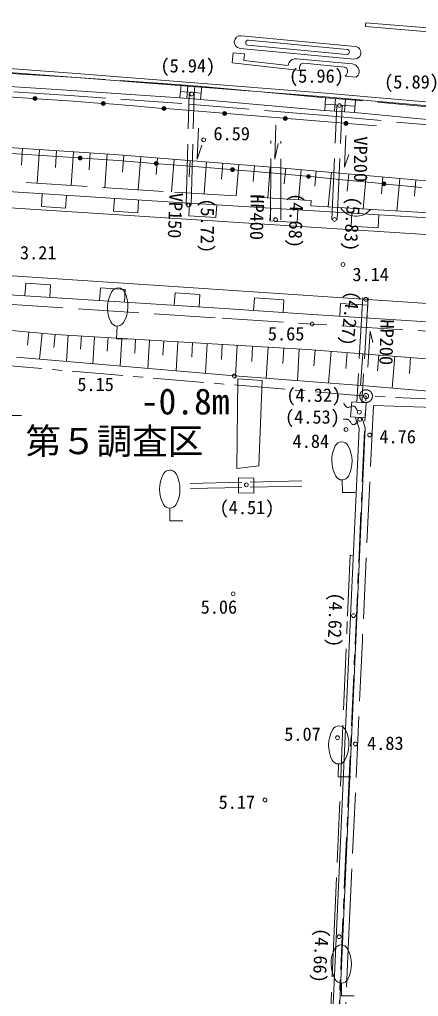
# Model space of a CAD drawing. Units: millimetres, scale not verified. Extents: x -85698 to 78302, y -59329 to 53471.
# Drawn here: x 36908 to 52604, y -16834 to 21588 of the extents above; entities that cross this region are included whole.
import ezdxf
from ezdxf.enums import TextEntityAlignment as Align

# ---------------------------------------------------------------- set-up
doc = ezdxf.new("R2010")
doc.units = ezdxf.units.MM
doc.header["$LTSCALE"] = 400
doc.header["$PDMODE"] = 32
doc.header["$PDSIZE"] = 200
doc.linetypes.add('CHAIN1', pattern=[8, 5, -1, 1, -1])
doc.linetypes.add('DASHED', pattern=[7.5, 6, -1.5])
for name, color, linetype, lineweight in [('1-0_一 般', 7, 'Continuous', 9), ('1-1_芯\u3000通', 1, 'Continuous', 13), ('1-2_躯体', 7, 'CHAIN1', 9), ('1-8_0', 8, 'Continuous', 13)]:
    doc.layers.add(name, color=color, linetype=linetype, lineweight=lineweight)
doc.styles.add('ＭＳ ゴシック', font='')
doc.styles.get('ＭＳ ゴシック').set_extended_font_data('MS Gothic')

msp = doc.modelspace()

# ---------------------------------------------------------------- linework, layer by layer
at = {"layer": '1-0_一 般'}
for p, q in [((50533.2, 21462.9), (50520.6, 21313.5)), ((50520.6, 21313.5), (55615, 20884.2)), ((55627.6, 21033.7), (50533.2, 21462.9)), ((45630, 20952.6), (50110.4, 20533.1)), ((45914.8, 20775.3), (49797.8, 20411.7)), ((45583.4, 20454.8), (50063.8, 20035.2)), ((45896.1, 20576.1), (49779.1, 20212.6)), ((45315.9, 20278.9), (45763.9, 20237)), ((45739.8, 19979.8), (45763.9, 20237)), ((45739.8, 19979.8), (47479.2, 19784.2)), ((47805, 20045.9), (49995.4, 19840.8)), ((48089.7, 19868.6), (49682.7, 19719.4)), ((50018.5, 19336.4), (49723.4, 19364.1)), ((49726.2, 19363.8), (50147.9, 19324.3)), ((43492.2, 18483.7), (43534.6, 18999.2)), ((43762.9, 18461.4), (43805.3, 18976.9)), ((37434.5, 18486.8), (36023.2, 18578.3)), ((37603.9, 18475.8), (39015.2, 18384.3)), ((43242.7, 18763.7), (44054.9, 18696.9)), ((49342.3, 18478.6), (49306.8, 17983.7)), ((49734.3, 18450.5), (49698.8, 17955.6)), ((40141, 18291.9), (39015.2, 18384.3)), ((40276, 18280.8), (41401.8, 18188.4)), ((42527.5, 18096), (41401.8, 18188.4)), ((42662.6, 18084.9), (43788.3, 17992.6)), ((44033.7, 18439.2), (48897.2, 18013)), ((50108.6, 18174.9), (48932.5, 18259.2)), ((44914, 17900.2), (43788.3, 17992.6)), ((45049.1, 17889.1), (46174.8, 17796.7)), ((47300.6, 17704.3), (46174.8, 17796.7)), ((47435.7, 17693.2), (48561.4, 17600.8)), ((50090.8, 17927.5), (53348.3, 17611.5)), ((49687.1, 17508.5), (48561.4, 17600.8)), ((49822.2, 17497.4), (50947.9, 17405)), ((37031.3, 16522.6), (36987.1, 15857.1)), ((36384.8, 16337.2), (37798.1, 16243.4)), ((37696.9, 16478.4), (37608.5, 15148.9)), ((39211.4, 16149.7), (37798.1, 16243.4)), ((38361.6, 16434.2), (38317.4, 15769.5)), ((39026.3, 16390), (38938.1, 15062.3)), ((39381, 16138.4), (40794.3, 16044.7)), ((39690.2, 16345.9), (39646.1, 15682)), ((40354.1, 16301.8), (40266, 14975.7)), ((41016.8, 16252.8), (40963.8, 15590.4)), ((41679.2, 16199.8), (41574.7, 14893)), ((42332.6, 16147.6), (42280.3, 15494.2)), ((42208.1, 15930.9), (40794.3, 16044.7)), ((42377.8, 15917.3), (43791.6, 15803.5)), ((42986, 16095.3), (42883.3, 14811.2)), ((43628, 16043.9), (43576.7, 15401.9)), ((45205.4, 15689.8), (43791.6, 15803.5)), ((44270.1, 15992.6), (44169.2, 14730.7)), ((44901.1, 15942.1), (44850.6, 15311.2)), ((45532, 15891.6), (45432.8, 14651.6)), ((46152, 15842), (46102.4, 15222)), ((46772, 15792.5), (46674.6, 14573.9)), ((53051.7, 15232.4), (47156.2, 15761.7)), ((45375.1, 15676.1), (46788.9, 15562.3)), ((48191.8, 15425.7), (46788.9, 15562.3)), ((47381.1, 15741.5), (47326.5, 15132.8)), ((47989.9, 15686.9), (47883.2, 14498.3)), ((48360.2, 15409.3), (49763.2, 15272.6)), ((48584.2, 15633.5), (48530.8, 15039.2)), ((49178.5, 15580.2), (49056, 14216.3)), ((49860.4, 15518.9), (49799.2, 14837)), ((50542.3, 15457.7), (50423.6, 14135)), ((51203.7, 15398.3), (51144.3, 14737)), ((51166.1, 15135.9), (49763.2, 15272.6)), ((51334.5, 15119.5), (52737.4, 14982.9)), ((51865.1, 15339), (51749.9, 14056.1)), ((52506.5, 15281.4), (52448.9, 14639.9)), ((48389, 14466.6), (48376.1, 14256.8)), ((48376.1, 14256.8), (55380, 13840.2)), ((37275.1, 9300.7), (37227.9, 8782.6)), ((37793.1, 9253.4), (37699.6, 8226.9)), ((40745.3, 9534.7), (40726.8, 9035)), ((38306.4, 9206.7), (38259.6, 8693.4)), ((38308.6, 9206.5), (48234.5, 8613.9)), ((38820.9, 9175.9), (38758.8, 8136.2)), ((39340.7, 9144.8), (39309.7, 8625)), ((39860.6, 9113.8), (39796.9, 8047.3)), ((40393.8, 9082), (40362, 8548.7)), ((40726.8, 9035), (41226.5, 9016.6)), ((40927.1, 9050.1), (40861.7, 7956.1)), ((41474.1, 9017.5), (41441.4, 8470.5)), ((42021.1, 8984.8), (41954.1, 7862.6)), ((42582.2, 8951.3), (42548.7, 8390.2)), ((43143.3, 8917.8), (43074.5, 7766.7)), ((43718.8, 8883.5), (43684.5, 8307.9)), ((44294.4, 8849.1), (44223.9, 7668.2)), ((44884.8, 8813.8), (44849.6, 8223.4)), ((45475.3, 8778.6), (45403, 7567.7)), ((46080.7, 8742.4), (46044.6, 8137)), ((46686.2, 8706.3), (46612.7, 7475.5)), ((47301.6, 8669.6), (47264.8, 8054.1)), ((47917, 8632.8), (47842.3, 7381.8)), ((48542.1, 8589.7), (48493.1, 7965)), ((49166.8, 8540.7), (49068.6, 7288.3)), ((49793, 8491.6), (49743.9, 7865.4)), ((50419.3, 8442.5), (50321.2, 7192.8)), ((51044.1, 8393.5), (50995.1, 7768.6)), ((51669, 8344.5), (51570.5, 7089.7)), ((52296.3, 8295.2), (52247.1, 7667.9)), ((36485.7, 6016.6), (36985.7, 6015.7)), ((50393.2, 5913.7), (50502.5, 5535.5)), ((50147.3, -2518.7), (50502.5, 5535.5)), ((45526.2, 3561.5), (45519.8, 2967.9)), ((45526.2, 3561.5), (46128.9, 3550.7)), ((46128.9, 3550.7), (46122.4, 2957.1)), ((49605.5, 3481.2), (49614.3, 2981.3)), ((46122.4, 2957.1), (45519.8, 2967.9)), ((49614.3, 2981.3), (50114.2, 2990.1)), ((42824.7, 2369), (42827.6, 1869)), ((42827.6, 1869), (43327.6, 1871.9)), ((49912.3, 516.7), (50044.2, 509.2)), ((49920.7, -2176.6), (49369.8, -14569.6)), ((49622.6, -14465.7), (50147.3, -2518.7)), ((49453.3, -7690), (49443.2, -8189.9)), ((49443.2, -8189.9), (49943.1, -8200)), ((49573.7, -16309), (49578.5, -16809)), ((49578.5, -16809), (50078.4, -16804.2))]:
    msp.add_line(p, q, dxfattribs=at)
at = {"layer": '1-0_一 般', "linetype": 'DASHED'}
for p, q in [((48950.2, 18506.7), (44076.1, 18954.7)), ((43464.5, 14293.2), (43582.9, 18662.2)), ((43664.4, 14287.8), (43782.8, 18656.7)), ((49201.5, 13730.6), (49396.4, 18210.1)), ((49401.3, 13721.9), (49596.2, 18201.4)), ((53389.4, 18115.4), (50126.3, 18422.3)), ((46784.2, 13716.8), (46794.4, 16811.6)), ((47184.2, 13715.5), (47194.4, 16810.3)), ((50420.9, 10655.7), (50172.9, 6531.3)), ((50620.5, 10643.7), (50372.3, 6515.2)), ((50834.4, 6406.5), (50397.4, -2825.8)), ((50834.4, 6406.5), (58057.1, 6158.3)), ((43627.1, 3345.8), (45655.4, 3387.6)), ((43634.9, 3146), (45659.5, 3187.6)), ((45980.8, 3398.1), (48009.1, 3439.8)), ((45988.6, 3198.2), (48013.2, 3239.8)), ((49912.3, 516.7), (49804.4, -2089.6)), ((49280.6, -14557.3), (49804.4, -2089.6)), ((50397.4, -2825.8), (49880.3, -14064.7))]:
    msp.add_line(p, q, dxfattribs=at)
at = {"layer": '1-0_一 般'}
for points in [[(68868, 16886.2), (60326.3, 17664.6), (54218.6, 18240.2), (48961.7, 18695.5), (38973.4, 19477.7), (34885.9, 19776.7), (27381.6, 20312.6), (22764.9, 20639.3), (16573.5, 21089.1), (11801.8, 21447.8), (5638.4, 21956.6), (3682.2, 22115.4), (-2312.5, 22700.2), (-6102.4, 23090), (-10231.4, 23530.8), (-14405.7, 23993.5), (-18920.3, 24497), (-22275.1, 24908.4), (-28476.8, 25747.2), (-34444.9, 26550.9), (-37464.1, 26950.6), (-42516.5, 27649.9), (-50186.3, 28704.7), (-60096.1, 30072.5)], [(-60116.6, 29924), (-50206.8, 28556.1), (-42537, 27501.3), (-37484.3, 26802), (-34464.8, 26402.2), (-28496.8, 25598.6), (-22294.2, 24759.6), (-18937.8, 24348), (-14422.3, 23844.4), (-10247.6, 23381.7), (-6118.1, 22940.8), (-2327.5, 22550.9), (3668.9, 21966), (5626.1, 21807.1), (11790, 21298.3), (16562.5, 20939.5), (22754.2, 20489.7), (27370.9, 20163), (34875.1, 19627.1), (38962.1, 19328.1), (48949.4, 18546), (54205.1, 18090.8), (60312.4, 17515.2), (68854.4, 16736.8)], [(45763.9, 20237), (45315.9, 20278.9), (45278.6, 19880.7), (47952.4, 19580.1)], [(34875.2, 19055.7), (38960.5, 18801.1), (43221.5, 18506)], [(47156.2, 15761.7), (40650.9, 16282.1), (34856.1, 16667.2), (29387.7, 17010.2), (23395.6, 17432.1), (18755.1, 17743)], [(43951.5, 17318.7), (43899, 16101.4), (44081.9, 16642.5)], [(46991.6, 17434.7), (46954.9, 16091.4), (47081, 16709.7)], [(49745.9, 17026.9), (49697.9, 15781.9), (49859.9, 16278.8)], [(25491.2, 15538.1), (42538.1, 14426.7), (55302.7, 13639.5)], [(25687.9, 14877), (42650, 13786.8), (59854.2, 12686.3)], [(37802.9, 14735.4), (37770.3, 14236.5), (38717.4, 14174.7), (38749.9, 14673.7)], [(40644, 14550.2), (40611.5, 14051.3), (41558.5, 13989.5), (41591.1, 14488.4)], [(43601.8, 14361.1), (43571.1, 13862), (44634.8, 13796.4), (44665.5, 14295.5)], [(46793, 14164.3), (46762.2, 13665.2), (47825.9, 13599.6), (47856.7, 14098.7)], [(49984.1, 13967.5), (49953.3, 13468.4), (51017, 13402.8), (51047.8, 13901.9)], [(54333.9, 10322.8), (42575.5, 11117.3), (23688.7, 12366.3)], [(38099, 10659.1), (38131.1, 11158.1), (37151.8, 11221.1), (37119.7, 10722.2)], [(48438.3, 9992.3), (44954.2, 10217.5), (33202.4, 10974.5)], [(41036.9, 10469.8), (41069.1, 10968.8), (40089.8, 11031.9), (40057.6, 10532.9)], [(43974.9, 10280.6), (44007, 10779.6), (43027.7, 10842.6), (42995.6, 10343.7)], [(38308.6, 9206.5), (32762, 9712), (26616.1, 10120.6), (21205.9, 10591.5)], [(47276.9, 10067.4), (47309.2, 10566.3), (46147.8, 10641.4), (46115.6, 10142.4)], [(50578.4, 9853.8), (50610.7, 10352.7), (49540.6, 10422), (49508.3, 9923)], [(48438.3, 9992.3), (58068.8, 9368.9), (68006.4, 8738)], [(68006.4, 8738), (58068.8, 9368.9), (48438.3, 9992.3)], [(50609.2, 7914.4), (50701.1, 9331.8), (50812.2, 8886.3)], [(48234.5, 8613.9), (58260.2, 7827.4), (67897, 7282.6)], [(36792.7, 8304.5), (45360.5, 7570.9), (50516, 7177.9), (58109.6, 6542.5)], [(50127.6, 5929.5), (50273.8, 5503.8), (49920.7, -2176.6)], [(49369.8, -14569.6), (48747.5, -28039), (48371.7, -36603)], [(48630.5, -36649.3), (49009.3, -28123.7), (49622.6, -14465.7)]]:
    msp.add_lwpolyline(points, dxfattribs=at)
at = {"layer": '1-0_一 般', "linetype": 'DASHED'}
for points in [[(43263.9, 19021.4), (38936.1, 19318.7), (34917.4, 19557.6)], [(68774.4, 15985.3), (64282, 16402), (59041.9, 16892.8), (54128.3, 17342.5), (48938.9, 17811.7), (43293, 18284.2), (39077.1, 18589.5), (33697.8, 18928.8)], [(48389, 14466.6), (42563.4, 14825.9), (25518.7, 15937.2), (9369.4, 17114.6)], [(33225, 10598.1), (44885.5, 9844.5), (48419.7, 9613.8)], [(68033.4, 8362), (57977.8, 9013.6), (48419.7, 9613.8)], [(49880.3, -14064.7), (49281.3, -28042.8), (48796.1, -37986.6)], [(48282.5, -36582.2), (48661.6, -28055.6), (49280.6, -14557.3)]]:
    msp.add_lwpolyline(points, dxfattribs=at)
at = {"layer": '1-0_一 般'}
for points in [[(43221.5, 18506), (44033.7, 18439.2), (44076.1, 18954.7), (43263.9, 19021.4)], [(50126.3, 18422.3), (48950.2, 18506.7), (48914.8, 18011.8), (50090.8, 17927.5)], [(50502, 5924.8), (50547.5, 6513.1), (49979.2, 6557.1), (49933.7, 5968.8)]]:
    msp.add_lwpolyline(points, close=True, dxfattribs=at)
for centre, radius in [((37519.2, 18481.3), 75), ((37519.2, 18481.3), 49.5), ((37519.2, 18481.3), 24.5), ((40208.5, 18286.3), 75), ((40208.5, 18286.3), 49.5), ((40208.5, 18286.3), 24.5), ((42595, 18090.5), 75), ((42595, 18090.5), 49.5), ((42595, 18090.5), 24.5), ((44981.6, 17894.6), 75), ((44981.6, 17894.6), 49.5), ((44981.6, 17894.6), 24.5), ((47368.1, 17698.8), 75), ((47368.1, 17698.8), 49.5), ((47368.1, 17698.8), 24.5), ((49754.7, 17502.9), 75), ((49754.7, 17502.9), 49.5), ((49754.7, 17502.9), 24.5), ((39296.2, 16144.1), 75), ((39296.2, 16144.1), 49.5), ((39296.2, 16144.1), 24.5), ((42293, 15924.1), 75), ((42293, 15924.1), 49.5), ((42293, 15924.1), 24.5), ((45290.2, 15682.9), 75), ((45290.2, 15682.9), 49.5), ((45290.2, 15682.9), 24.5), ((48276, 15417.5), 75), ((48276, 15417.5), 49.5), ((48276, 15417.5), 24.5), ((51250.3, 15127.7), 75), ((51250.3, 15127.7), 49.5), ((51250.3, 15127.7), 24.5)]:
    msp.add_circle(centre, radius, dxfattribs=at)
for centre, radius, start, end in [((45606.7, 20703.7), 250, 84.65063, 264.65063), ((45905.4, 20675.7), 100, 84.65063, 264.65063), ((49788.4, 20312.1), 100, 264.65063, 84.65063), ((50087.1, 20284.2), 250, 264.65063, 84.65063), ((47776.9, 19747.2), 300, 84.62406, 172.9054), ((48225.1, 19705.2), 300, 84.59893, 84.70234), ((48225.1, 19705.2), 300, 174.65063, 204.65066), ((48075.7, 19719.2), 150, 84.65063, 174.65063), ((49519.4, 19584), 300, 84.6506, 84.65066), ((49668.7, 19570), 150, 354.65063, 84.65063), ((49967.4, 19542.1), 300, 354.65063, 84.65065), ((49519.4, 19584), 300, 312.84032, 354.65063), ((50017.2, 19537.4), 250, 301.52053, 354.65063), ((50152, 14571.6), 719.8, 212.27178, 320.92012), ((41639, 10252.2), 1267.7, 149.63756, 206.13651), ((40790.1, 10750.5), 283.3, 25.95952, 149.81455), ((39898.5, 10316.5), 1275, 329.81455, 25.95952), ((40755.7, 9817.8), 283.3, 205.95952, 329.81455), ((50458.8, 4246.4), 1267.7, 152.76098, 209.25993), ((49584, 4697.7), 283.3, 29.08294, 152.93797), ((48717.4, 4215.6), 1275, 332.93797, 29.08294), ((42817.7, 3585.6), 283.3, 28.40395, 152.25898), ((43687.1, 3124), 1267.7, 152.08199, 208.58094), ((41945.4, 3113.9), 1275, 332.25898, 28.40395), ((49600.5, 3764.5), 283.3, 209.08294, 332.93797), ((42823.1, 2652.3), 283.3, 208.40395, 332.25898), ((50334.9, -6957.7), 1267.7, 150.59355, 207.0925), ((49477.9, -6473.6), 283.3, 26.91551, 150.77054), ((48593.6, -6922.5), 1275, 330.77054, 26.91551), ((49459, -7406.8), 283.3, 206.91551, 330.77054), ((50433.3, -15550.8), 1267.7, 152.29324, 208.79219), ((49562.2, -15092.4), 283.3, 28.6152, 152.47023), ((48691.7, -15567.3), 1275, 332.47023, 28.6152), ((49571, -16025.7), 283.3, 208.6152, 332.47023)]:
    msp.add_arc(centre, radius, start, end, dxfattribs=at)
at = {"layer": '1-1_芯\u3000通', "lineweight": 18}
msp.add_lwpolyline([(45454.2, 3928.3), (45501.1, 7455), (46452.9, 7392.6), (46328.1, 4037.6)], close=True, dxfattribs=at)
at = {"layer": '1-2_躯体'}
msp.add_line((69679.2, 5918.9), (50542.8, 6778.7), dxfattribs=at)
msp.add_lwpolyline([(48558, -38159), (50542.8, 6778.7), (-20360.3, 12782)], dxfattribs=at)
msp.add_circle((50542.8, 6778.7), 250, dxfattribs=at)
msp.add_point((50542.8, 6778.7), dxfattribs=at)
at = {"layer": '1-8_0'}
for points in [[(50191.5, 6199.1), (50186.2, 6217), (50180.7, 6234.1), (50174.7, 6250.7), (50168.1, 6266.6), (50160.8, 6281.9), (50152.7, 6296.6), (50143.6, 6310.8), (50133.4, 6324.4), (50122, 6337.6), (50109.2, 6350.2), (50095, 6362.3), (50079.1, 6374), (50055.1, 6386), (50030.8, 6390.3), (50006.3, 6388.4), (49981.7, 6382), (49956.9, 6372.4), (49932.1, 6361.2), (49907.2, 6350), (49882.4, 6340.3), (49857.6, 6333.6), (49832.9, 6331.5), (49808.4, 6335.4), (49784, 6347), (49768.3, 6357.9), (49754.1, 6369.3), (49741.3, 6381), (49729.7, 6393.2), (49719.3, 6405.8), (49709.8, 6419), (49701.2, 6432.8), (49693.4, 6447.1), (49686.2, 6462.1), (49679.4, 6477.8), (49673, 6494.2), (49666.9, 6511.4)], [(50216.5, 5786.9), (50208.2, 5772.8), (50199.4, 5759), (50189.9, 5745.5), (50179.9, 5732.5), (50169.1, 5720.1), (50157.5, 5708.4), (50145, 5697.4), (50131.5, 5687.4), (50117, 5678.3), (50101.4, 5670.2), (50084.6, 5663.4), (50066.6, 5657.9), (50038.4, 5654.7), (50014.3, 5660.2), (49993.5, 5672.9), (49975.1, 5691.2), (49958.3, 5713.7), (49942.3, 5738.8), (49926.3, 5765.1), (49909.4, 5791.1), (49890.8, 5815.3), (49869.7, 5836.1), (49845.3, 5852.2), (49816.8, 5861.9), (49801.3, 5864.8), (49786.8, 5867.2), (49773.1, 5869.1), (49759.8, 5870.5), (49747, 5871.3), (49734.2, 5871.7), (49721.5, 5871.5), (49708.5, 5870.7), (49695, 5869.4), (49681, 5867.5), (49666.1, 5865), (49650.2, 5861.9)]]:
    msp.add_lwpolyline(points, dxfattribs=at)
for centre in [(43682.8, 18659.4), (49496.3, 18205.8), (44154, 16857.6), (43564.4, 14290.5), (46984.2, 13716.2), (49301.4, 13726.3), (49635.2, 11956.4), (50531.9, 10583.3), (48419.7, 9613.8), (45360.5, 7570.9), (50277.4, 6145.3), (50294.4, 5861.4), (49754.3, 5465.2), (50681.6, 5250), (45833.9, 3287.3), (45312, -1000.4), (50050.6, -1854.6), (49421.5, -6656), (50122.8, -6901.7), (46569.2, -9104.1), (49487, -14484.5)]:
    msp.add_circle(centre, 75, dxfattribs=at)

# ---------------------------------------------------------------- texts
at = {"layer": '1-0_一 般', "style": 'ＭＳ ゴシック'}
for s, rotation, p in [('VP200', 270.348, (49902.9, 16988.7)), ('VP150', 267.665, (42655.3, 14795.6)), ('HP400', 268.935, (45849.8, 14720.8)), ('HP200', 268.446, (50957.2, 9803.6))]:
    msp.add_text(s, height=527.9, rotation=rotation, dxfattribs=at).set_placement(p, align=Align.BOTTOM_LEFT)
at = {"layer": '1-1_芯\u3000通', "style": 'ＭＳ ゴシック'}
for s, p in [('-0.8m', (41680.5, 5748)), ('第５調査区', (37141.8, 4187.2))]:
    msp.add_text(s, height=1026, dxfattribs=at).set_placement(p, align=Align.BOTTOM_LEFT)
at = {"layer": '1-8_0', "color": 7, "style": 'ＭＳ ゴシック'}
for s, p in [('(5.94)', (42453.2, 19349.3)), ('(5.96)', (47514.2, 18947.4)), ('(5.89)', (51255.2, 18716.1)), ('6.59', (44538.2, 16680.6)), ('3.21', (36926, 11997.7)), ('3.14', (50004.7, 11142)), ('5.65', (46679.3, 8809.6)), ('5.15', (39183.3, 6819.1)), ('(4.32)', (47410.3, 6395.1)), ('(4.53)', (47355.3, 5537)), ('4.76', (51066.7, 4762.7)), ('4.84', (47652.1, 4584.4)), ('(4.51)', (44780.9, 1977.8)), ('5.06', (44034.3, -1937.4)), ('5.07', (47324, -6937.2)), ('4.83', (50582.8, -7295.3)), ('5.17', (44740.7, -9612.2))]:
    msp.add_text(s, height=527.9, dxfattribs=at).set_placement(p, align=Align.BOTTOM_LEFT)
for s, rotation, p in [('(4.68)', 267.747, (47408.5, 14774.6)), ('(5.72)', 269.88, (43885.6, 14557.8)), ('(5.83)', 266.279, (49643.4, 14654.1)), ('(4.27)', 263.433, (49624.4, 10951.7)), ('(4.62)', 267.881, (48952.3, -929.4)), ('(4.66)', 266.699, (48405.2, -14122.9))]:
    msp.add_text(s, height=527.9, rotation=rotation, dxfattribs=at).set_placement(p, align=Align.BOTTOM_LEFT)

doc.saveas('drawing.dxf')
